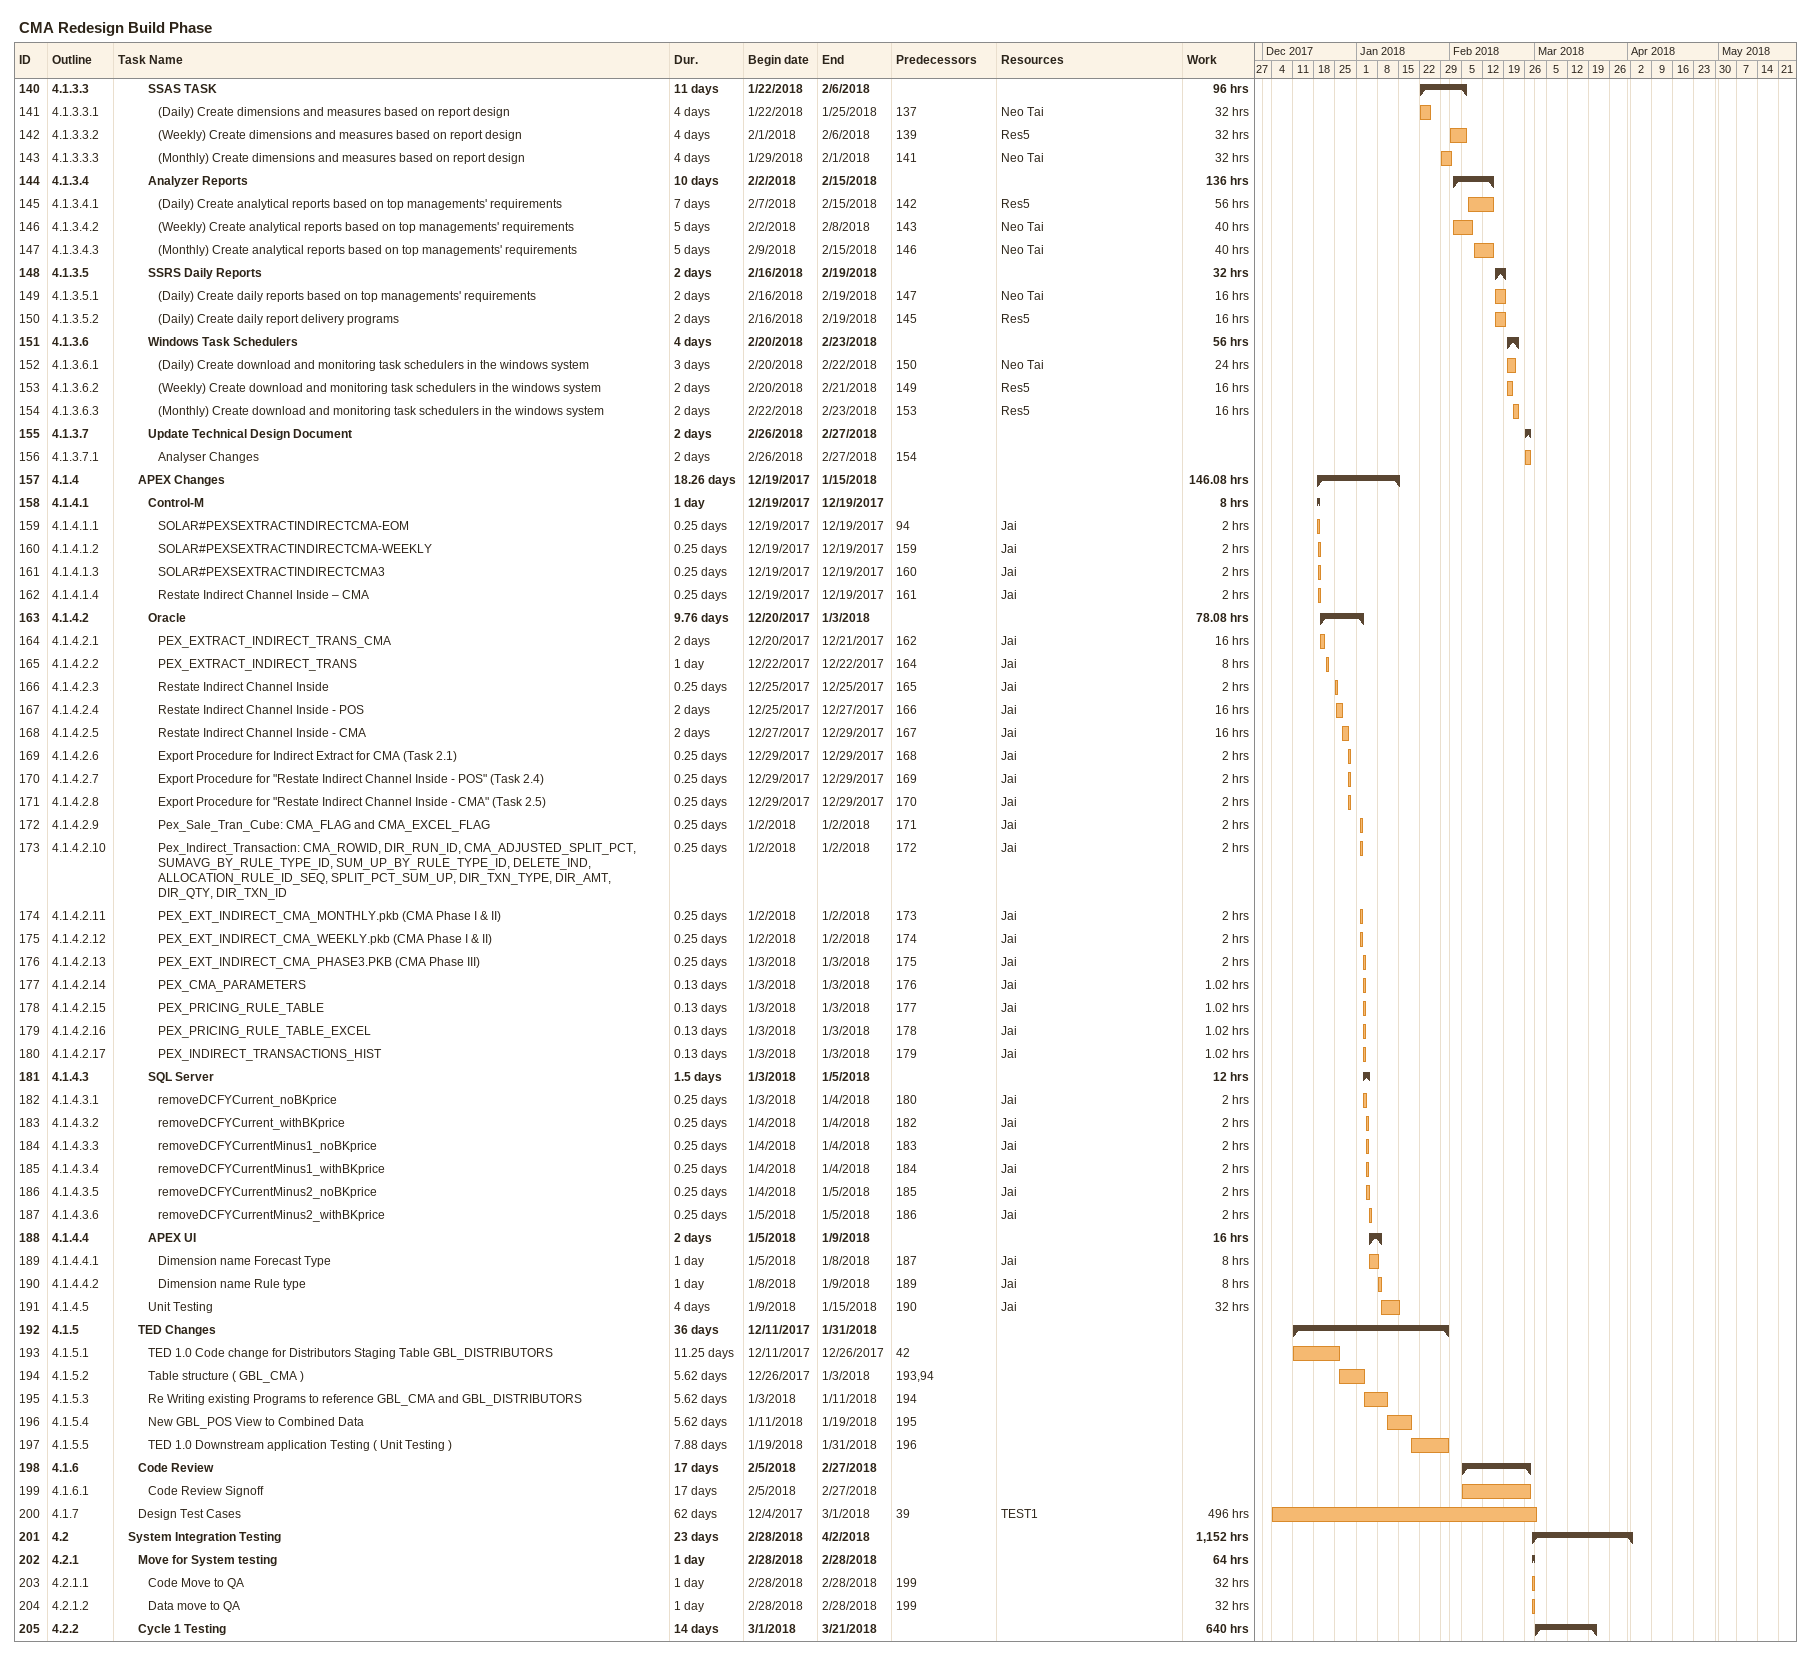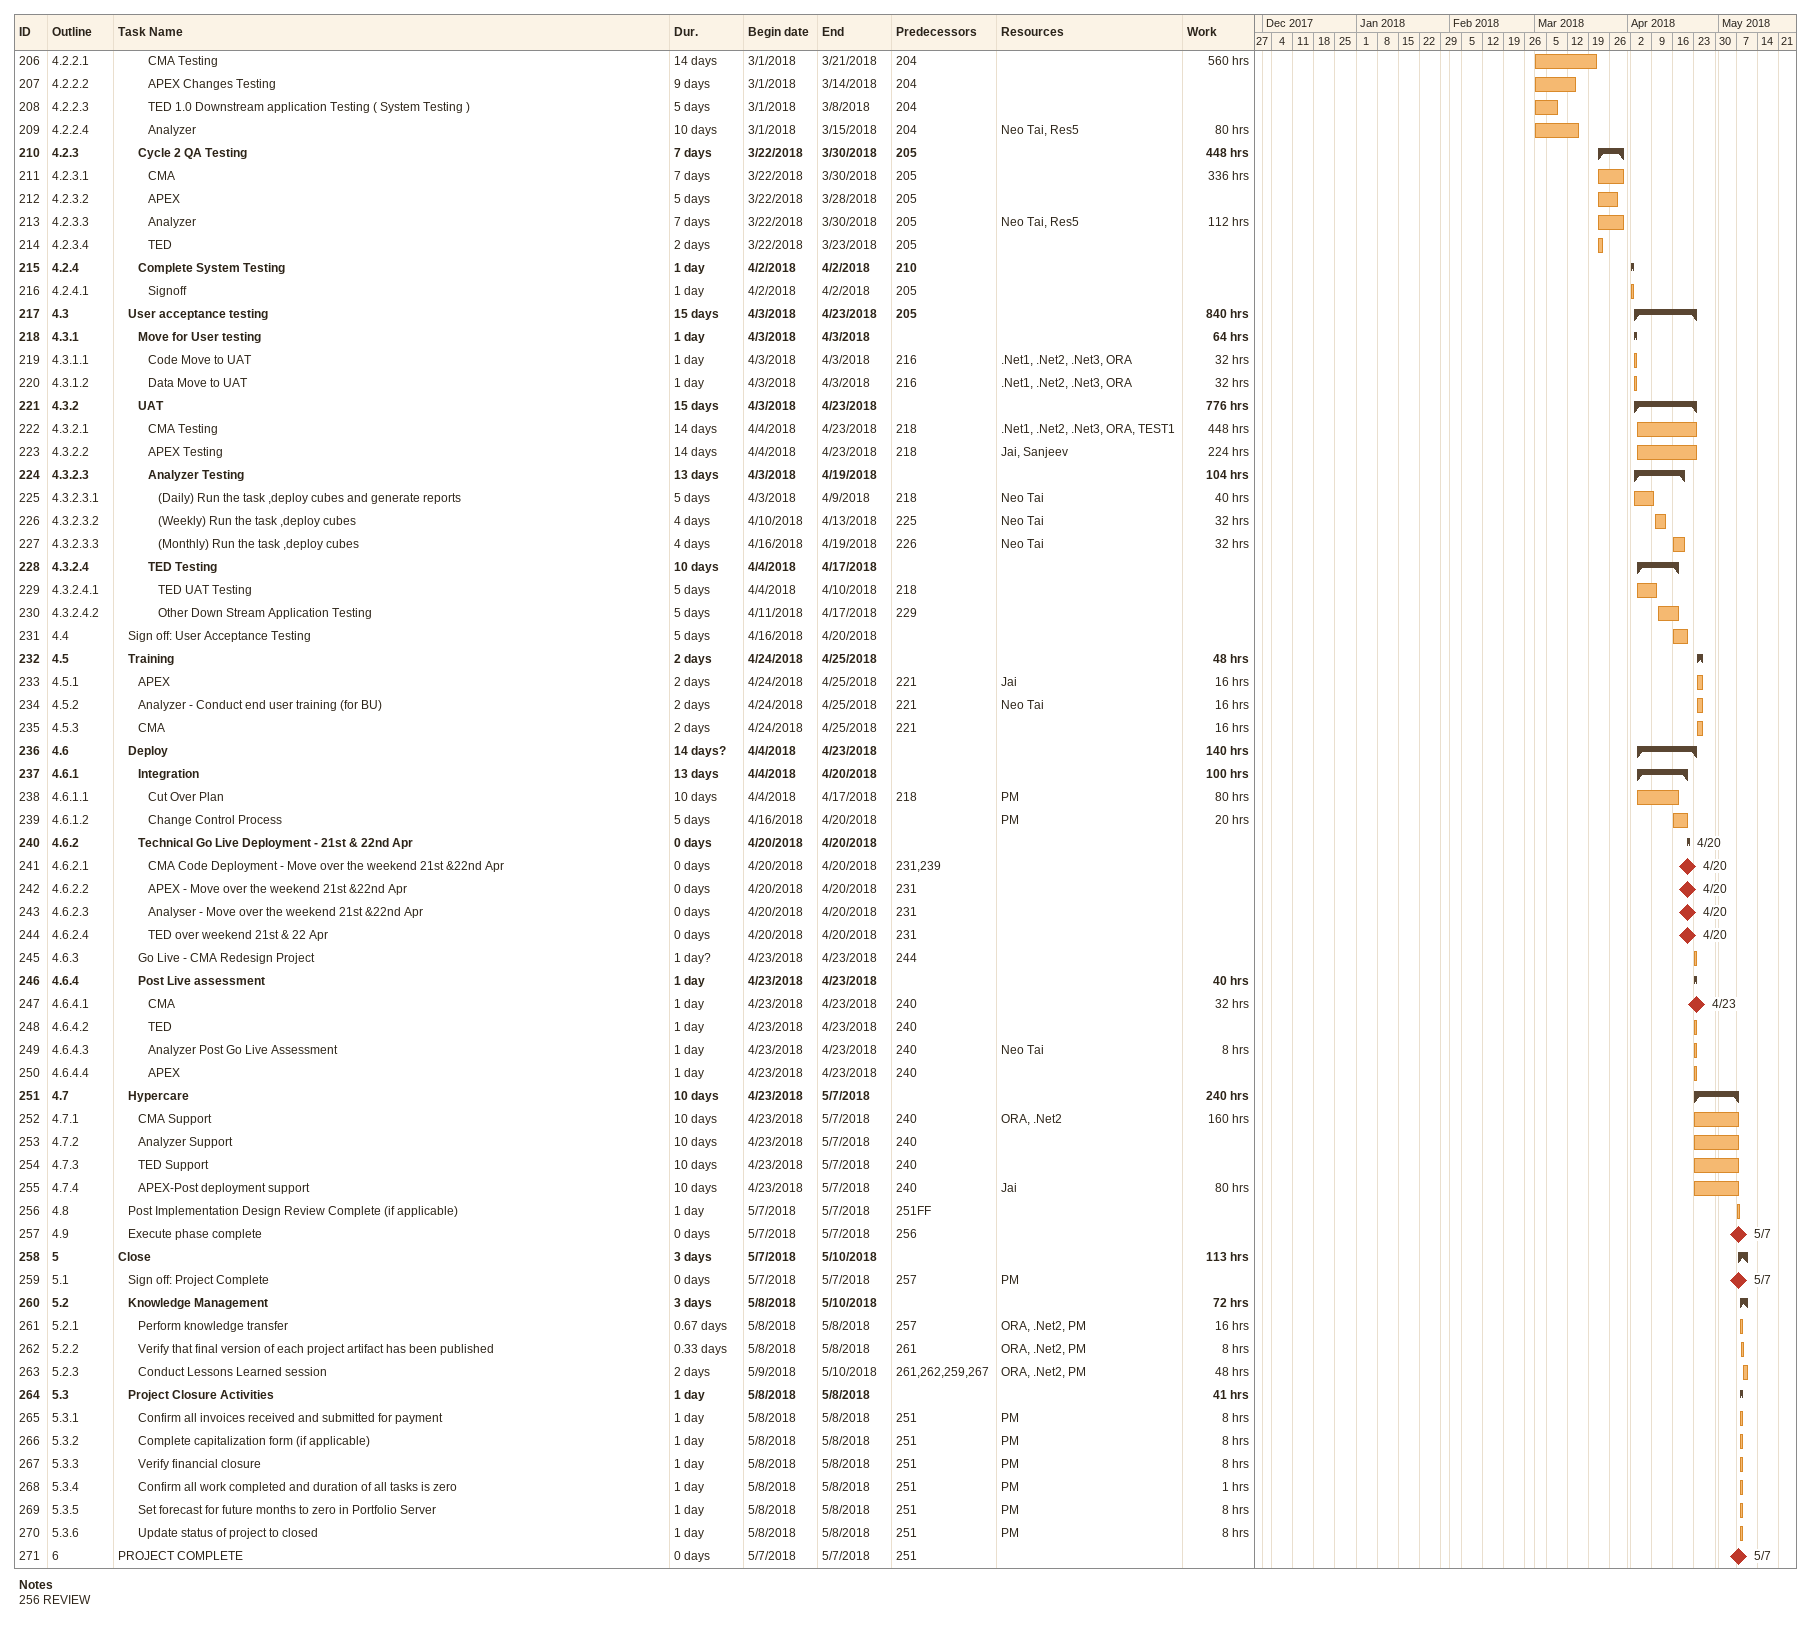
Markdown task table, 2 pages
CMA Redesign Build Phase

| ID | WBS | Task | Duration | Start | Finish | Predecessors | Resources | Work (h) |
|---|---|---|---|---|---|---|---|---|
| 140 | 4.1.3.3 | **SSAS TASK** | 11d | 2018-01-22 | 2018-02-06 |  |  | 96 |
| 141 | 4.1.3.3.1 | (Daily) Create dimensions and measures based on report design | 4d | 2018-01-22 | 2018-01-25 | 137 | Neo Tai | 32 |
| 142 | 4.1.3.3.2 | (Weekly) Create dimensions and measures based on report design | 4d | 2018-02-01 | 2018-02-06 | 139 | Res5 | 32 |
| 143 | 4.1.3.3.3 | (Monthly) Create dimensions and measures based on report design | 4d | 2018-01-29 | 2018-02-01 | 141 | Neo Tai | 32 |
| 144 | 4.1.3.4 | **Analyzer Reports** | 10d | 2018-02-02 | 2018-02-15 |  |  | 136 |
| 145 | 4.1.3.4.1 | (Daily) Create analytical reports based on top managements' requirements | 7d | 2018-02-07 | 2018-02-15 | 142 | Res5 | 56 |
| 146 | 4.1.3.4.2 | (Weekly) Create analytical reports based on top managements' requirements | 5d | 2018-02-02 | 2018-02-08 | 143 | Neo Tai | 40 |
| 147 | 4.1.3.4.3 | (Monthly) Create analytical reports based on top managements' requirements | 5d | 2018-02-09 | 2018-02-15 | 146 | Neo Tai | 40 |
| 148 | 4.1.3.5 | **SSRS Daily Reports** | 2d | 2018-02-16 | 2018-02-19 |  |  | 32 |
| 149 | 4.1.3.5.1 | (Daily) Create daily reports based on top managements' requirements | 2d | 2018-02-16 | 2018-02-19 | 147 | Neo Tai | 16 |
| 150 | 4.1.3.5.2 | (Daily) Create daily report delivery programs | 2d | 2018-02-16 | 2018-02-19 | 145 | Res5 | 16 |
| 151 | 4.1.3.6 | **Windows Task Schedulers** | 4d | 2018-02-20 | 2018-02-23 |  |  | 56 |
| 152 | 4.1.3.6.1 | (Daily) Create download and monitoring task schedulers in the windows system | 3d | 2018-02-20 | 2018-02-22 | 150 | Neo Tai | 24 |
| 153 | 4.1.3.6.2 | (Weekly) Create download and monitoring task schedulers in the windows system | 2d | 2018-02-20 | 2018-02-21 | 149 | Res5 | 16 |
| 154 | 4.1.3.6.3 | (Monthly) Create download and monitoring task schedulers in the windows system | 2d | 2018-02-22 | 2018-02-23 | 153 | Res5 | 16 |
| 155 | 4.1.3.7 | **Update Technical Design Document** | 2d | 2018-02-26 | 2018-02-27 |  |  |  |
| 156 | 4.1.3.7.1 | Analyser Changes | 2d | 2018-02-26 | 2018-02-27 | 154 |  |  |
| 157 | 4.1.4 | **APEX Changes** | 18.26d | 2017-12-19 | 2018-01-15 |  |  | 146.08 |
| 158 | 4.1.4.1 | **Control-M** | 1d | 2017-12-19 | 2017-12-19 |  |  | 8 |
| 159 | 4.1.4.1.1 | SOLAR#PEXSEXTRACTINDIRECTCMA-EOM | 0.25d | 2017-12-19 | 2017-12-19 | 94 | Jai | 2 |
| 160 | 4.1.4.1.2 | SOLAR#PEXSEXTRACTINDIRECTCMA-WEEKLY | 0.25d | 2017-12-19 | 2017-12-19 | 159 | Jai | 2 |
| 161 | 4.1.4.1.3 | SOLAR#PEXSEXTRACTINDIRECTCMA3 | 0.25d | 2017-12-19 | 2017-12-19 | 160 | Jai | 2 |
| 162 | 4.1.4.1.4 | Restate Indirect Channel Inside – CMA | 0.25d | 2017-12-19 | 2017-12-19 | 161 | Jai | 2 |
| 163 | 4.1.4.2 | **Oracle** | 9.76d | 2017-12-20 | 2018-01-03 |  |  | 78.08 |
| 164 | 4.1.4.2.1 | PEX_EXTRACT_INDIRECT_TRANS_CMA | 2d | 2017-12-20 | 2017-12-21 | 162 | Jai | 16 |
| 165 | 4.1.4.2.2 | PEX_EXTRACT_INDIRECT_TRANS | 1d | 2017-12-22 | 2017-12-22 | 164 | Jai | 8 |
| 166 | 4.1.4.2.3 | Restate Indirect Channel Inside | 0.25d | 2017-12-25 | 2017-12-25 | 165 | Jai | 2 |
| 167 | 4.1.4.2.4 | Restate Indirect Channel Inside - POS | 2d | 2017-12-25 | 2017-12-27 | 166 | Jai | 16 |
| 168 | 4.1.4.2.5 | Restate Indirect Channel Inside - CMA | 2d | 2017-12-27 | 2017-12-29 | 167 | Jai | 16 |
| 169 | 4.1.4.2.6 | Export Procedure for Indirect Extract for CMA (Task 2.1) | 0.25d | 2017-12-29 | 2017-12-29 | 168 | Jai | 2 |
| 170 | 4.1.4.2.7 | Export Procedure for "Restate Indirect Channel Inside - POS" (Task 2.4) | 0.25d | 2017-12-29 | 2017-12-29 | 169 | Jai | 2 |
| 171 | 4.1.4.2.8 | Export Procedure for "Restate Indirect Channel Inside - CMA" (Task 2.5) | 0.25d | 2017-12-29 | 2017-12-29 | 170 | Jai | 2 |
| 172 | 4.1.4.2.9 | Pex_Sale_Tran_Cube: CMA_FLAG and CMA_EXCEL_FLAG | 0.25d | 2018-01-02 | 2018-01-02 | 171 | Jai | 2 |
| 173 | 4.1.4.2.10 | Pex_Indirect_Transaction: CMA_ROWID, DIR_RUN_ID, CMA_ADJUSTED_SPLIT_PCT, SUMAVG_BY_RULE_TYPE_ID, SUM_UP_BY_RULE_TYPE_ID, DELETE_IND, ALLOCATION_RULE_ID_SEQ, SPLIT_PCT_SUM_UP, DIR_TXN_TYPE, DIR_AMT, DIR_QTY, DIR_TXN_ID | 0.25d | 2018-01-02 | 2018-01-02 | 172 | Jai | 2 |
| 174 | 4.1.4.2.11 | PEX_EXT_INDIRECT_CMA_MONTHLY.pkb (CMA Phase I & II) | 0.25d | 2018-01-02 | 2018-01-02 | 173 | Jai | 2 |
| 175 | 4.1.4.2.12 | PEX_EXT_INDIRECT_CMA_WEEKLY.pkb (CMA Phase I & II) | 0.25d | 2018-01-02 | 2018-01-02 | 174 | Jai | 2 |
| 176 | 4.1.4.2.13 | PEX_EXT_INDIRECT_CMA_PHASE3.PKB (CMA Phase III) | 0.25d | 2018-01-03 | 2018-01-03 | 175 | Jai | 2 |
| 177 | 4.1.4.2.14 | PEX_CMA_PARAMETERS | 0.13d | 2018-01-03 | 2018-01-03 | 176 | Jai | 1.02 |
| 178 | 4.1.4.2.15 | PEX_PRICING_RULE_TABLE | 0.13d | 2018-01-03 | 2018-01-03 | 177 | Jai | 1.02 |
| 179 | 4.1.4.2.16 | PEX_PRICING_RULE_TABLE_EXCEL | 0.13d | 2018-01-03 | 2018-01-03 | 178 | Jai | 1.02 |
| 180 | 4.1.4.2.17 | PEX_INDIRECT_TRANSACTIONS_HIST | 0.13d | 2018-01-03 | 2018-01-03 | 179 | Jai | 1.02 |
| 181 | 4.1.4.3 | **SQL Server** | 1.5d | 2018-01-03 | 2018-01-05 |  |  | 12 |
| 182 | 4.1.4.3.1 | removeDCFYCurrent_noBKprice | 0.25d | 2018-01-03 | 2018-01-04 | 180 | Jai | 2 |
| 183 | 4.1.4.3.2 | removeDCFYCurrent_withBKprice | 0.25d | 2018-01-04 | 2018-01-04 | 182 | Jai | 2 |
| 184 | 4.1.4.3.3 | removeDCFYCurrentMinus1_noBKprice | 0.25d | 2018-01-04 | 2018-01-04 | 183 | Jai | 2 |
| 185 | 4.1.4.3.4 | removeDCFYCurrentMinus1_withBKprice | 0.25d | 2018-01-04 | 2018-01-04 | 184 | Jai | 2 |
| 186 | 4.1.4.3.5 | removeDCFYCurrentMinus2_noBKprice | 0.25d | 2018-01-04 | 2018-01-05 | 185 | Jai | 2 |
| 187 | 4.1.4.3.6 | removeDCFYCurrentMinus2_withBKprice | 0.25d | 2018-01-05 | 2018-01-05 | 186 | Jai | 2 |
| 188 | 4.1.4.4 | **APEX UI** | 2d | 2018-01-05 | 2018-01-09 |  |  | 16 |
| 189 | 4.1.4.4.1 | Dimension name Forecast Type | 1d | 2018-01-05 | 2018-01-08 | 187 | Jai | 8 |
| 190 | 4.1.4.4.2 | Dimension name Rule type | 1d | 2018-01-08 | 2018-01-09 | 189 | Jai | 8 |
| 191 | 4.1.4.5 | Unit Testing | 4d | 2018-01-09 | 2018-01-15 | 190 | Jai | 32 |
| 192 | 4.1.5 | **TED Changes** | 36d | 2017-12-11 | 2018-01-31 |  |  |  |
| 193 | 4.1.5.1 | TED 1.0 Code change for Distributors Staging Table GBL_DISTRIBUTORS | 11.25d | 2017-12-11 | 2017-12-26 | 42 |  |  |
| 194 | 4.1.5.2 | Table structure ( GBL_CMA ) | 5.62d | 2017-12-26 | 2018-01-03 | 193, 94 |  |  |
| 195 | 4.1.5.3 | Re Writing existing Programs to reference GBL_CMA and GBL_DISTRIBUTORS | 5.62d | 2018-01-03 | 2018-01-11 | 194 |  |  |
| 196 | 4.1.5.4 | New GBL_POS View to Combined Data | 5.62d | 2018-01-11 | 2018-01-19 | 195 |  |  |
| 197 | 4.1.5.5 | TED 1.0 Downstream application Testing ( Unit Testing ) | 7.88d | 2018-01-19 | 2018-01-31 | 196 |  |  |
| 198 | 4.1.6 | **Code Review** | 17d | 2018-02-05 | 2018-02-27 |  |  |  |
| 199 | 4.1.6.1 | Code Review Signoff | 17d | 2018-02-05 | 2018-02-27 |  |  |  |
| 200 | 4.1.7 | Design Test Cases | 62d | 2017-12-04 | 2018-03-01 | 39 | TEST1 | 496 |
| 201 | 4.2 | **System Integration Testing** | 23d | 2018-02-28 | 2018-04-02 |  |  | 1152 |
| 202 | 4.2.1 | **Move for System testing** | 1d | 2018-02-28 | 2018-02-28 |  |  | 64 |
| 203 | 4.2.1.1 | Code Move to QA | 1d | 2018-02-28 | 2018-02-28 | 199 |  | 32 |
| 204 | 4.2.1.2 | Data move to QA | 1d | 2018-02-28 | 2018-02-28 | 199 |  | 32 |
| 205 | 4.2.2 | **Cycle 1 Testing** | 14d | 2018-03-01 | 2018-03-21 |  |  | 640 |
| 206 | 4.2.2.1 | CMA Testing | 14d | 2018-03-01 | 2018-03-21 | 204 |  | 560 |
| 207 | 4.2.2.2 | APEX Changes Testing | 9d | 2018-03-01 | 2018-03-14 | 204 |  |  |
| 208 | 4.2.2.3 | TED 1.0 Downstream application Testing ( System Testing ) | 5d | 2018-03-01 | 2018-03-08 | 204 |  |  |
| 209 | 4.2.2.4 | Analyzer | 10d | 2018-03-01 | 2018-03-15 | 204 | Neo Tai, Res5 | 80 |
| 210 | 4.2.3 | **Cycle 2 QA Testing** | 7d | 2018-03-22 | 2018-03-30 | 205 |  | 448 |
| 211 | 4.2.3.1 | CMA | 7d | 2018-03-22 | 2018-03-30 | 205 |  | 336 |
| 212 | 4.2.3.2 | APEX | 5d | 2018-03-22 | 2018-03-28 | 205 |  |  |
| 213 | 4.2.3.3 | Analyzer | 7d | 2018-03-22 | 2018-03-30 | 205 | Neo Tai, Res5 | 112 |
| 214 | 4.2.3.4 | TED | 2d | 2018-03-22 | 2018-03-23 | 205 |  |  |
| 215 | 4.2.4 | **Complete System Testing** | 1d | 2018-04-02 | 2018-04-02 | 210 |  |  |
| 216 | 4.2.4.1 | Signoff | 1d | 2018-04-02 | 2018-04-02 | 205 |  |  |
| 217 | 4.3 | **User acceptance testing** | 15d | 2018-04-03 | 2018-04-23 | 205 |  | 840 |
| 218 | 4.3.1 | **Move for User testing** | 1d | 2018-04-03 | 2018-04-03 |  |  | 64 |
| 219 | 4.3.1.1 | Code Move to UAT | 1d | 2018-04-03 | 2018-04-03 | 216 | .Net1, .Net2, .Net3, ORA | 32 |
| 220 | 4.3.1.2 | Data Move to UAT | 1d | 2018-04-03 | 2018-04-03 | 216 | .Net1, .Net2, .Net3, ORA | 32 |
| 221 | 4.3.2 | **UAT** | 15d | 2018-04-03 | 2018-04-23 |  |  | 776 |
| 222 | 4.3.2.1 | CMA Testing | 14d | 2018-04-04 | 2018-04-23 | 218 | .Net1, .Net2, .Net3, ORA, TEST1 | 448 |
| 223 | 4.3.2.2 | APEX Testing | 14d | 2018-04-04 | 2018-04-23 | 218 | Jai, Sanjeev | 224 |
| 224 | 4.3.2.3 | **Analyzer Testing** | 13d | 2018-04-03 | 2018-04-19 |  |  | 104 |
| 225 | 4.3.2.3.1 | (Daily) Run the task ,deploy cubes and generate reports | 5d | 2018-04-03 | 2018-04-09 | 218 | Neo Tai | 40 |
| 226 | 4.3.2.3.2 | (Weekly) Run the task ,deploy cubes | 4d | 2018-04-10 | 2018-04-13 | 225 | Neo Tai | 32 |
| 227 | 4.3.2.3.3 | (Monthly) Run the task ,deploy cubes | 4d | 2018-04-16 | 2018-04-19 | 226 | Neo Tai | 32 |
| 228 | 4.3.2.4 | **TED Testing** | 10d | 2018-04-04 | 2018-04-17 |  |  |  |
| 229 | 4.3.2.4.1 | TED UAT Testing | 5d | 2018-04-04 | 2018-04-10 | 218 |  |  |
| 230 | 4.3.2.4.2 | Other Down Stream Application Testing | 5d | 2018-04-11 | 2018-04-17 | 229 |  |  |
| 231 | 4.4 | Sign off: User Acceptance Testing | 5d | 2018-04-16 | 2018-04-20 |  |  |  |
| 232 | 4.5 | **Training** | 2d | 2018-04-24 | 2018-04-25 |  |  | 48 |
| 233 | 4.5.1 | APEX | 2d | 2018-04-24 | 2018-04-25 | 221 | Jai | 16 |
| 234 | 4.5.2 | Analyzer - Conduct end user training (for BU) | 2d | 2018-04-24 | 2018-04-25 | 221 | Neo Tai | 16 |
| 235 | 4.5.3 | CMA | 2d | 2018-04-24 | 2018-04-25 | 221 |  | 16 |
| 236 | 4.6 | **Deploy** | 14d? | 2018-04-04 | 2018-04-23 |  |  | 140 |
| 237 | 4.6.1 | **Integration** | 13d | 2018-04-04 | 2018-04-20 |  |  | 100 |
| 238 | 4.6.1.1 | Cut Over Plan | 10d | 2018-04-04 | 2018-04-17 | 218 | PM | 80 |
| 239 | 4.6.1.2 | Change Control Process | 5d | 2018-04-16 | 2018-04-20 |  | PM | 20 |
| 240 | 4.6.2 | **Technical Go Live Deployment - 21st & 22nd Apr** | 0d | 2018-04-20 | 2018-04-20 |  |  |  |
| 241 | 4.6.2.1 | CMA Code Deployment - Move over the weekend 21st &22nd Apr | 0d | 2018-04-20 | 2018-04-20 | 231, 239 |  |  |
| 242 | 4.6.2.2 | APEX - Move over the weekend 21st &22nd Apr | 0d | 2018-04-20 | 2018-04-20 | 231 |  |  |
| 243 | 4.6.2.3 | Analyser - Move over the weekend 21st &22nd Apr | 0d | 2018-04-20 | 2018-04-20 | 231 |  |  |
| 244 | 4.6.2.4 | TED over weekend 21st & 22 Apr | 0d | 2018-04-20 | 2018-04-20 | 231 |  |  |
| 245 | 4.6.3 | Go Live - CMA Redesign Project | 1d? | 2018-04-23 | 2018-04-23 | 244 |  |  |
| 246 | 4.6.4 | **Post Live assessment** | 1d | 2018-04-23 | 2018-04-23 |  |  | 40 |
| 247 | 4.6.4.1 | CMA | 1d | 2018-04-23 | 2018-04-23 | 240 |  | 32 |
| 248 | 4.6.4.2 | TED | 1d | 2018-04-23 | 2018-04-23 | 240 |  |  |
| 249 | 4.6.4.3 | Analyzer Post Go Live Assessment | 1d | 2018-04-23 | 2018-04-23 | 240 | Neo Tai | 8 |
| 250 | 4.6.4.4 | APEX | 1d | 2018-04-23 | 2018-04-23 | 240 |  |  |
| 251 | 4.7 | **Hypercare** | 10d | 2018-04-23 | 2018-05-07 |  |  | 240 |
| 252 | 4.7.1 | CMA Support | 10d | 2018-04-23 | 2018-05-07 | 240 | ORA, .Net2 | 160 |
| 253 | 4.7.2 | Analyzer Support | 10d | 2018-04-23 | 2018-05-07 | 240 |  |  |
| 254 | 4.7.3 | TED Support | 10d | 2018-04-23 | 2018-05-07 | 240 |  |  |
| 255 | 4.7.4 | APEX-Post deployment support | 10d | 2018-04-23 | 2018-05-07 | 240 | Jai | 80 |
| 256 | 4.8 | Post Implementation Design Review Complete (if applicable) | 1d | 2018-05-07 | 2018-05-07 | 251FF |  |  |
| 257 | 4.9 | Execute phase complete | 0d | 2018-05-07 | 2018-05-07 | 256 |  |  |
| 258 | 5 | **Close** | 3d | 2018-05-07 | 2018-05-10 |  |  | 113 |
| 259 | 5.1 | Sign off: Project Complete | 0d | 2018-05-07 | 2018-05-07 | 257 | PM |  |
| 260 | 5.2 | **Knowledge Management** | 3d | 2018-05-08 | 2018-05-10 |  |  | 72 |
| 261 | 5.2.1 | Perform knowledge transfer | 0.67d | 2018-05-08 | 2018-05-08 | 257 | ORA, .Net2, PM | 16 |
| 262 | 5.2.2 | Verify that final version of each project artifact has been published | 0.33d | 2018-05-08 | 2018-05-08 | 261 | ORA, .Net2, PM | 8 |
| 263 | 5.2.3 | Conduct Lessons Learned session | 2d | 2018-05-09 | 2018-05-10 | 261, 262, 259, 267 | ORA, .Net2, PM | 48 |
| 264 | 5.3 | **Project Closure Activities** | 1d | 2018-05-08 | 2018-05-08 |  |  | 41 |
| 265 | 5.3.1 | Confirm all invoices received and submitted for payment | 1d | 2018-05-08 | 2018-05-08 | 251 | PM | 8 |
| 266 | 5.3.2 | Complete capitalization form (if applicable) | 1d | 2018-05-08 | 2018-05-08 | 251 | PM | 8 |
| 267 | 5.3.3 | Verify financial closure | 1d | 2018-05-08 | 2018-05-08 | 251 | PM | 8 |
| 268 | 5.3.4 | Confirm all work completed and duration of all tasks is zero | 1d | 2018-05-08 | 2018-05-08 | 251 | PM | 1 |
| 269 | 5.3.5 | Set forecast for future months to zero in Portfolio Server | 1d | 2018-05-08 | 2018-05-08 | 251 | PM | 8 |
| 270 | 5.3.6 | Update status of project to closed | 1d | 2018-05-08 | 2018-05-08 | 251 | PM | 8 |
| 271 | 6 | PROJECT COMPLETE | 0d | 2018-05-07 | 2018-05-07 | 251 |  |  |

Notes
- 256: REVIEW
